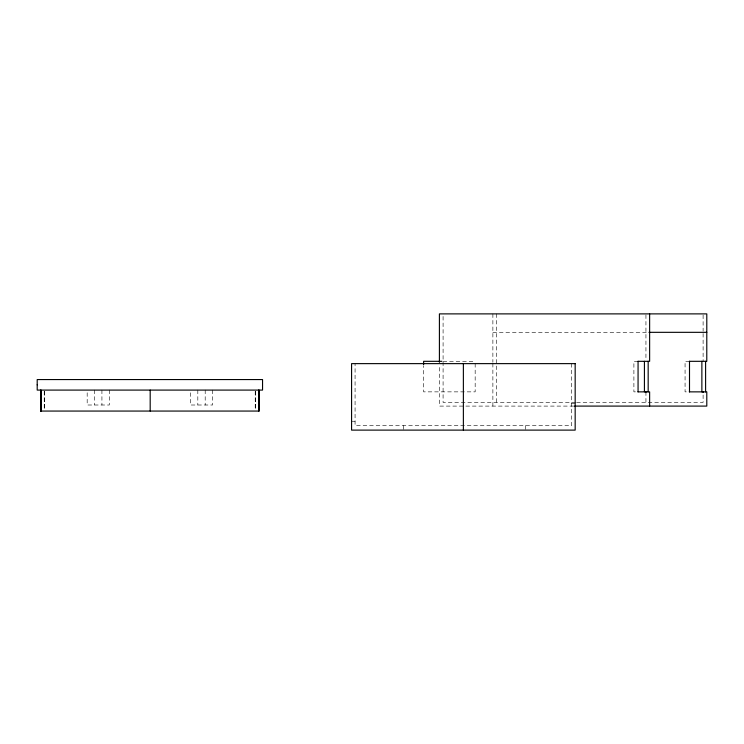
<?xml version="1.0" encoding="UTF-8"?>
<svg xmlns="http://www.w3.org/2000/svg" width="744" height="744" viewBox="0 0 744 744"><rect width="100%" height="100%" fill="white"/><g stroke="black" fill="none" stroke-linecap="round" stroke-linejoin="round"><path stroke-width="0.56" stroke-dasharray="3.72 2.79" d="M492.881 332.326L647.885 332.326M443.089 361.314L475.165 361.314M638.064 361.314L633.897 361.314L633.897 391.865L638.064 391.865M689.502 361.314L685.066 361.314L685.066 391.865L689.502 391.865M575.698 402.402L443.089 402.402L443.089 314.991M576.619 402.402L703.108 402.402L703.108 391.865M571.68 403.518L575.168 403.518M573.736 406.094L439.406 406.094L439.406 365.75M351.577 421.253L355.074 421.253M703.108 315.038L703.108 331.173M703.108 333.489L703.108 361.314M645.941 314.879L645.941 360.329M645.941 391.865L645.941 402.402M571.68 363.63L571.68 425.68L355.074 425.68L355.074 363.63M525.45 425.68L525.45 430.116M496.574 313.884L496.574 402.402M492.881 313.884L492.881 362.3M492.881 363.444L492.881 406.094M475.165 363.574L475.165 391.865L423.615 391.865L423.615 365.843M403.425 425.68L403.425 430.116M255.518 391.195L255.518 409.953M255.294 391.651L255.294 409.916M255.22 391.195L255.22 409.953M212.579 390.089L212.579 405.006L190.445 405.006L190.445 390.089M205.195 390.089L205.195 405.006M197.82 390.089L197.82 405.006M109.303 390.089L109.303 405.006L87.178 405.006L87.178 390.089M101.928 390.089L101.928 405.006M94.553 390.089L94.553 405.006M44.528 391.195L44.528 409.953M44.305 391.651L44.305 409.916M44.231 391.195L44.231 409.953"/><path stroke-width="1.12" d="M648.963 332.326L706.8 332.326M441.945 361.314L423.615 361.314L423.615 364.709M637.915 361.314L649.633 361.314L649.633 313.884M689.307 361.314L706.781 361.314L706.8 313.884L439.406 313.884L439.406 362.3M40.79 390.507L40.929 411.06M258.949 390.507L258.949 411.06L40.715 411.06M637.915 391.865L649.633 391.865L649.633 406.094M689.307 391.865L706.781 391.865L706.8 406.094L574.526 406.094M705.6 361.314L705.6 391.865M703.108 391.865L703.108 392.525M701.871 361.314L701.871 391.865M689.502 361.314L689.502 391.865M648.173 361.314L648.173 391.865M645.941 391.865L645.941 392.525M644.425 361.314L644.425 391.865M638.064 361.314L638.064 391.865M463.373 363.63L463.373 430.116M259.042 390.089L259.042 411.06M258.726 390.089L258.726 411.06M150.186 390.089L150.186 411.06M41.022 390.089L41.022 411.06M40.715 390.089L40.79 411.06M37.2 384.825L37.2 390.089L262.548 390.089L262.548 379.561L37.2 379.561L37.2 384.825M575.168 363.63L351.577 363.63L351.577 430.116L575.168 430.116L575.168 363.63"/></g></svg>
